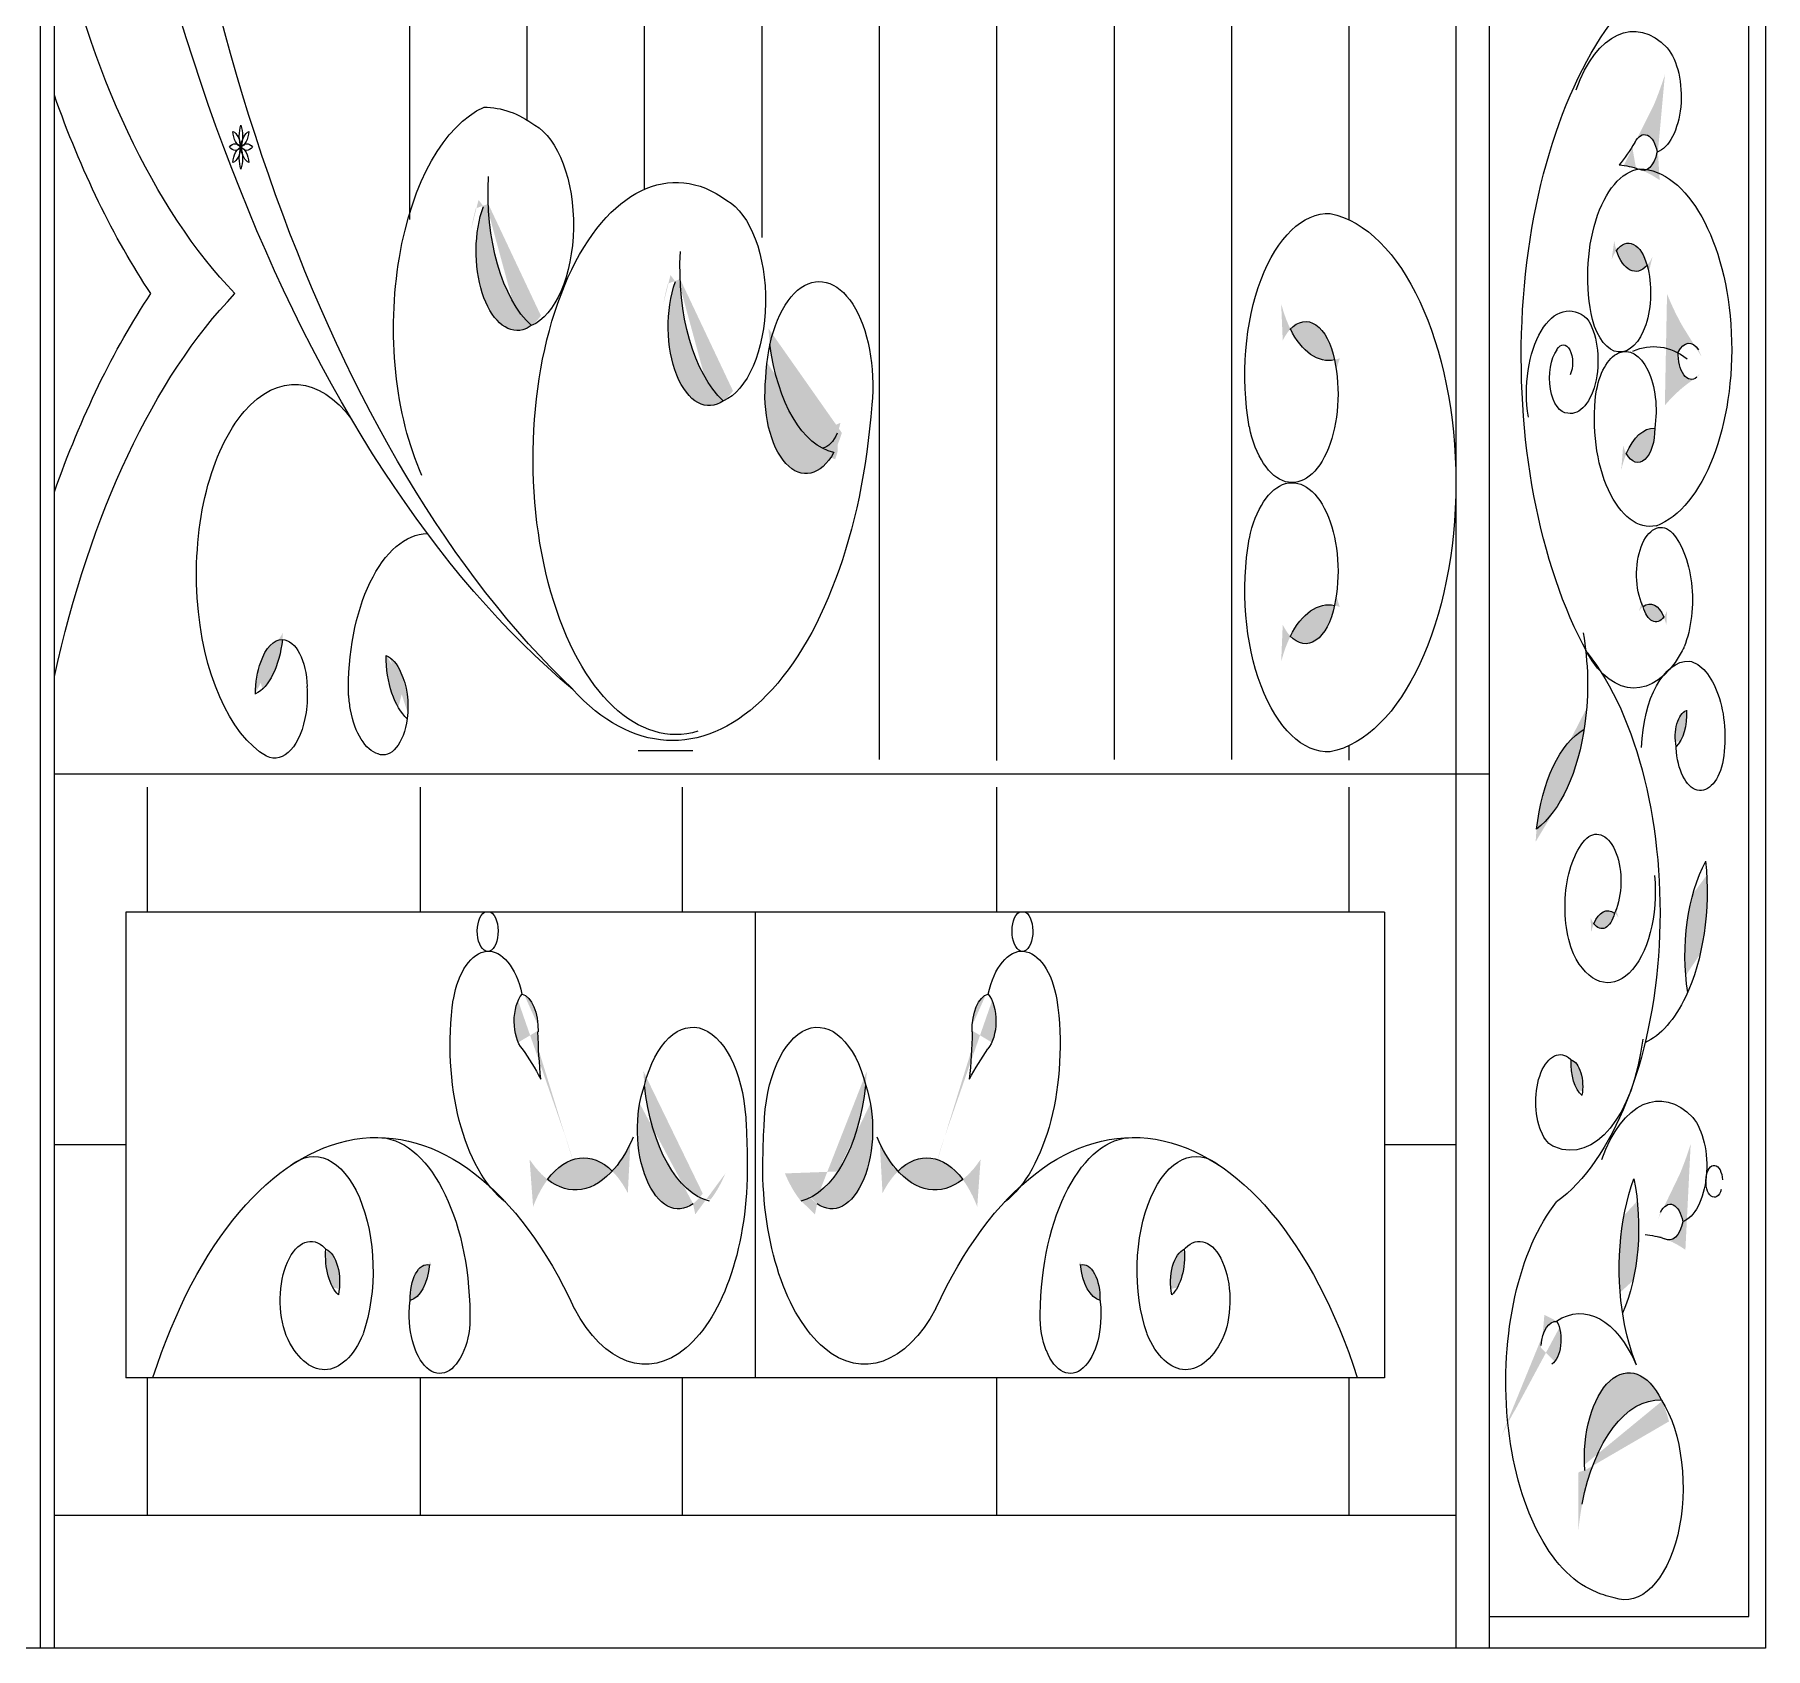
# Model space of a CAD drawing. Header units: millimetres. Extents: x 2621 to 26934, y 11979 to 27988.
# Drawn here: x 25695 to 26738, y 11979 to 12951 of the extents above; entities that cross this region are included whole.
import ezdxf

# ---------------------------------------------------------------- set-up
doc = ezdxf.new("R2010")
doc.units = ezdxf.units.MM

# ---------------------------------------------------------------- blocks, each defined once
blk = doc.blocks.new('A$C0F9C46A4')
h = blk.add_hatch(color=256)
edge = h.paths.add_edge_path()
edge.add_ellipse((2005.4, 896.4), major_axis=(0, 15.4), ratio=0.517647, start_angle=288.4999, end_angle=406.5347, ccw=False)
edge.add_ellipse((2004.6, 907.4), major_axis=(0, 17.2), ratio=0.517647, start_angle=163.1899, end_angle=249.0602, ccw=False)
edge.add_ellipse((1987.3, 739.2), major_axis=(0, 154.4), ratio=0.517647, start_angle=-10.6292, end_angle=-2.0864)
edge.add_ellipse((1942.7, 1036.3), major_axis=(0, 169.7), ratio=0.517647, start_angle=212.725, end_angle=220.3573)
h = blk.add_hatch(color=256)
edge = h.paths.add_edge_path()
edge.add_ellipse((1336.9, 830.2), major_axis=(0, 77.9), ratio=0.517647, start_angle=43.6398, end_angle=57.1038)
edge.add_line((1303.1, 872.5), (1309.3, 864.1))
edge.add_ellipse((1354.6, 876.6), major_axis=(0, 88.5), ratio=0.517647, start_angle=83.5133, end_angle=98.1344, ccw=False)
edge = h.paths.add_edge_path()
edge.add_line((1309.3, 864.1), (1306, 868.5))
edge.add_ellipse((1326.3, 841.5), major_axis=(0, 47.7), ratio=0.517647, start_angle=55.4607, end_angle=200.2952)
edge.add_ellipse((1354.6, 876.6), major_axis=(0, 88.5), ratio=0.517647, start_angle=98.1344, end_angle=154.517, ccw=False)
h = blk.add_hatch(color=256)
edge = h.paths.add_edge_path()
edge.add_ellipse((1995.7, 822.2), major_axis=(0, 24.2), ratio=0.517647, start_angle=296.3729, end_angle=394.9626, ccw=False)
edge.add_ellipse((2000.1, 855.6), major_axis=(0, 26.2), ratio=0.517647, start_angle=121.1867, end_angle=210.1488, ccw=False)
h = blk.add_hatch(color=256)
edge = h.paths.add_edge_path()
edge.add_ellipse((1452.6, 784.9), major_axis=(0, 77.9), ratio=0.517647, start_angle=43.6398, end_angle=57.1038)
edge.add_line((1418.7, 827.2), (1424.9, 818.7))
edge.add_ellipse((1470.2, 831.3), major_axis=(0, 88.5), ratio=0.517647, start_angle=83.5133, end_angle=98.1344, ccw=False)
edge = h.paths.add_edge_path()
edge.add_line((1424.9, 818.7), (1421.6, 823.2))
edge.add_ellipse((1442, 796.2), major_axis=(0, 47.7), ratio=0.517647, start_angle=55.4607, end_angle=200.2952)
edge.add_ellipse((1470.2, 831.3), major_axis=(0, 88.5), ratio=0.517647, start_angle=98.1344, end_angle=154.517, ccw=False)
h = blk.add_hatch(color=256)
edge = h.paths.add_edge_path()
edge.add_ellipse((2082, 910.8), major_axis=(0, 154.4), ratio=0.517647, start_angle=146.4313, end_angle=154.9741, ccw=False)
edge.add_ellipse((2032.2, 768.9), major_axis=(0, 17.2), ratio=0.517647, start_angle=-39.7496, end_angle=46.1207)
edge.add_ellipse((2033.7, 779.7), major_axis=(0, 15.4), ratio=0.517647, start_angle=85.5604, end_angle=203.5952)
edge.add_ellipse((2063.2, 603.6), major_axis=(0, 169.7), ratio=0.517647, start_angle=369.7855, end_angle=377.4178, ccw=False)
h = blk.add_hatch(color=256)
edge = h.paths.add_edge_path()
edge.add_ellipse((1801.2, 762.9), major_axis=(0, 36.3), ratio=0.517647, start_angle=291.2142, end_angle=388.9004, ccw=False)
edge.add_ellipse((1815.2, 837.5), major_axis=(0, 61.8), ratio=0.517647, start_angle=133.7995, end_angle=186.3151, ccw=False)
h = blk.add_hatch(color=256)
edge = h.paths.add_edge_path()
edge.add_ellipse((1521.8, 805.8), major_axis=(0, 85.9), ratio=0.517647, start_angle=103.6923, end_angle=173.9396, ccw=False)
edge.add_ellipse((1508.3, 761), major_axis=(0, 62.3), ratio=0.517647, start_angle=66.8225, end_angle=86.2381)
edge.add_ellipse((1500.3, 755.3), major_axis=(0, 47.7), ratio=0.517647, start_angle=78.1973, end_angle=223.0318)
h = blk.add_hatch(color=256)
edge = h.paths.add_edge_path()
edge.add_ellipse((1509, 748.2), major_axis=(0, 25.4), ratio=0.517647, start_angle=185.6334, end_angle=230.3379, ccw=False)
edge.add_ellipse((1521.8, 805.8), major_axis=(0, 85.9), ratio=0.517647, start_angle=164.951, end_angle=173.9396)
edge.add_ellipse((1500.3, 755.3), major_axis=(0, 47.7), ratio=0.517647, start_angle=217.398, end_angle=223.0318, ccw=False)
edge.add_ellipse((1519.8, 743.9), major_axis=(0, 27.9), ratio=0.517647, start_angle=161.8093, end_angle=176.154)
edge.add_ellipse((1499.1, 725.4), major_axis=(0, 39.3), ratio=0.517647, start_angle=256.3093, end_angle=279.6785)
h = blk.add_hatch(color=256)
edge = h.paths.add_edge_path()
edge.add_ellipse((2011.1, 693.8), major_axis=(0, 41.2), ratio=0.517647, start_angle=358.8435, end_angle=411.3592, ccw=False)
edge.add_ellipse((2001.4, 733.9), major_axis=(0, 19.6), ratio=0.517647, start_angle=137.0981, end_angle=273.1046, ccw=False)
h = blk.add_hatch(color=256)
edge = h.paths.add_edge_path()
edge.add_ellipse((1801.2, 641.4), major_axis=(0, 36.3), ratio=0.517647, start_angle=151.0996, end_angle=248.7858, ccw=False)
edge.add_ellipse((1815.2, 566.8), major_axis=(0, 61.8), ratio=0.517647, start_angle=353.6849, end_angle=406.2005, ccw=False)
h = blk.add_hatch(color=256)
edge = h.paths.add_edge_path()
edge.add_ellipse((2012.2, 634.5), major_axis=(0, 16.2), ratio=0.517647, start_angle=115.3388, end_angle=215.386, ccw=False)
edge.add_ellipse((2008.6, 608.1), major_axis=(0, 20.9), ratio=0.517647, start_angle=308.8395, end_angle=381.8853, ccw=False)
h = blk.add_hatch(color=256)
edge = h.paths.add_edge_path()
edge.add_ellipse((1183.6, 576), major_axis=(0, 28.8), ratio=0.517647, start_angle=51.2659, end_angle=92.5153, ccw=False)
edge.add_ellipse((1184.7, 578.5), major_axis=(0, 29.1), ratio=0.517647, start_angle=358.9783, end_angle=417.7188, ccw=False)
edge.add_ellipse((1163.4, 616), major_axis=(0, 42.4), ratio=0.517647, start_angle=193.8711, end_angle=258.6758, ccw=False)
h = blk.add_hatch(color=256)
edge = h.paths.add_edge_path()
edge.add_ellipse((1244.5, 569.8), major_axis=(0, 28.8), ratio=0.517647, start_angle=307.9742, end_angle=349.2237, ccw=False)
edge.add_ellipse((1245.5, 567.2), major_axis=(0, 29.1), ratio=0.517647, start_angle=255.6867, end_angle=314.4272, ccw=False)
edge.add_ellipse((1269.3, 598.5), major_axis=(0, 42.4), ratio=0.517647, start_angle=90.5795, end_angle=155.3842, ccw=False)
h = blk.add_hatch(color=256)
edge = h.paths.add_edge_path()
edge.add_ellipse((1922.4, 580.8), major_axis=(0, 94.1), ratio=0.517647, start_angle=201.6702, end_angle=253.2173, ccw=False)
edge.add_ellipse((1980.7, 477.5), major_axis=(0, 79.4), ratio=0.517647, start_angle=376.3959, end_angle=438.4915, ccw=False)
h = blk.add_hatch(color=256)
edge = h.paths.add_edge_path()
edge.add_ellipse((2032.3, 549.1), major_axis=(0, 16.2), ratio=0.517647, start_angle=11.1573, end_angle=111.2045, ccw=False)
edge.add_ellipse((2019.9, 562.2), major_axis=(0, 20.9), ratio=0.517647, start_angle=204.658, end_angle=277.7038, ccw=False)
h = blk.add_hatch(color=256)
edge = h.paths.add_edge_path()
edge.add_ellipse((1994.4, 456.3), major_axis=(0, 94.1), ratio=0.517647, start_angle=229.3627, end_angle=280.9099, ccw=False)
edge.add_ellipse((2070.9, 417.1), major_axis=(0, 79.4), ratio=0.517647, start_angle=44.0885, end_angle=106.1841, ccw=False)
h = blk.add_hatch(color=256)
edge = h.paths.add_edge_path()
edge.add_ellipse((1979.7, 449.7), major_axis=(0, 16.2), ratio=0.517647, start_angle=144.861, end_angle=244.9083, ccw=False)
edge.add_ellipse((1983.3, 423.4), major_axis=(0, 20.9), ratio=0.517647, start_angle=338.3618, end_angle=411.4075, ccw=False)
h = blk.add_hatch(color=256)
edge = h.paths.add_edge_path()
edge.add_ellipse((1334.5, 377.7), major_axis=(0, 19.2), ratio=0.517647, start_angle=31.5734, end_angle=149.6082, ccw=False)
edge.add_ellipse((1327.8, 372.8), major_axis=(0, 21.5), ratio=0.517647, start_angle=266.2634, end_angle=352.1337, ccw=False)
edge.add_ellipse((1438.8, 379.6), major_axis=(0, 193.2), ratio=0.517647, start_angle=92.4443, end_angle=100.9872)
edge.add_ellipse((1263.9, 190.5), major_axis=(0, 212.4), ratio=0.517647, start_angle=-44.2015, end_angle=-36.5692)
h = blk.add_hatch(color=256)
edge = h.paths.add_edge_path()
edge.add_ellipse((1500.5, 379.6), major_axis=(0, 193.2), ratio=0.517647, start_angle=259.0128, end_angle=267.5557)
edge.add_ellipse((1611.5, 372.8), major_axis=(0, 21.5), ratio=0.517647, start_angle=7.8663, end_angle=93.7366, ccw=False)
edge.add_ellipse((1604.8, 377.7), major_axis=(0, 19.2), ratio=0.517647, start_angle=210.3918, end_angle=328.4266, ccw=False)
edge.add_ellipse((1675.4, 190.5), major_axis=(0, 212.4), ratio=0.517647, start_angle=36.5692, end_angle=44.2015)
h = blk.add_hatch(color=256)
edge = h.paths.add_edge_path()
edge.add_ellipse((1420.4, 335), major_axis=(0, 77.9), ratio=0.517647, start_angle=199.1944, end_angle=212.6585, ccw=False)
edge.add_line((1433.6, 261.4), (1430.8, 275.1))
edge.add_ellipse((1447.9, 357.2), major_axis=(0, 88.5), ratio=0.517647, start_angle=158.1638, end_angle=172.785)
edge = h.paths.add_edge_path()
edge.add_line((1430.8, 275.1), (1432.3, 267.8))
edge.add_ellipse((1423.5, 312.4), major_axis=(0, 47.7), ratio=0.517647, start_angle=56.003, end_angle=200.8376, ccw=False)
edge.add_ellipse((1447.9, 357.2), major_axis=(0, 88.5), ratio=0.517647, start_angle=101.7812, end_angle=158.1638)
h = blk.add_hatch(color=256)
edge = h.paths.add_edge_path()
edge.add_ellipse((1519, 335), major_axis=(0, 77.9), ratio=0.517647, start_angle=147.3415, end_angle=160.8056)
edge.add_line((1505.7, 261.4), (1508.5, 275.1))
edge.add_ellipse((1491.4, 357.2), major_axis=(0, 88.5), ratio=0.517647, start_angle=187.215, end_angle=201.8362, ccw=False)
edge = h.paths.add_edge_path()
edge.add_line((1508.5, 275.1), (1507, 267.8))
edge.add_ellipse((1515.8, 312.4), major_axis=(0, 47.7), ratio=0.517647, start_angle=159.1624, end_angle=303.997)
edge.add_ellipse((1491.4, 357.2), major_axis=(0, 88.5), ratio=0.517647, start_angle=201.8362, end_angle=258.2188, ccw=False)
h = blk.add_hatch(color=256)
edge = h.paths.add_edge_path()
edge.add_ellipse((1959.8, 338.5), major_axis=(0, 16.2), ratio=0.517647, start_angle=250.4989, end_angle=350.5462, ccw=False)
edge.add_ellipse((1972, 352.3), major_axis=(0, 20.9), ratio=0.517647, start_angle=83.9997, end_angle=157.0454, ccw=False)
h = blk.add_hatch(color=256)
edge = h.paths.add_edge_path()
edge.add_ellipse((1361.4, 362.8), major_axis=(0, 86.7), ratio=0.517647, start_angle=158.0244, end_angle=209.5716, ccw=False)
edge.add_ellipse((1366.3, 222.4), major_axis=(0, 73.1), ratio=0.517647, start_angle=332.7502, end_angle=394.8458, ccw=False)
h = blk.add_hatch(color=256)
edge = h.paths.add_edge_path()
edge.add_ellipse((1577.9, 362.8), major_axis=(0, 86.7), ratio=0.517647, start_angle=150.4284, end_angle=201.9756, ccw=False)
edge.add_ellipse((1573.1, 222.4), major_axis=(0, 73.1), ratio=0.517647, start_angle=325.1542, end_angle=387.2498, ccw=False)
h = blk.add_hatch(color=256)
edge = h.paths.add_edge_path()
edge.add_ellipse((2002.8, 94.9), major_axis=(0, 154.4), ratio=0.517647, start_angle=349.3708, end_angle=357.9136, ccw=False)
edge.add_ellipse((2020.1, 263.1), major_axis=(0, 17.2), ratio=0.517647, start_angle=163.1899, end_angle=249.0602)
edge.add_ellipse((2020.9, 252.1), major_axis=(0, 15.4), ratio=0.517647, start_angle=-71.5001, end_angle=46.5347)
edge.add_ellipse((1958.2, 392), major_axis=(0, 169.7), ratio=0.517647, start_angle=212.725, end_angle=220.3573, ccw=False)
h = blk.add_hatch(color=256)
edge = h.paths.add_edge_path()
edge.add_ellipse((2038.9, 228.7), major_axis=(0, 94.1), ratio=0.517647, start_angle=54.9509, end_angle=106.4981, ccw=False)
edge.add_ellipse((1960.8, 253.3), major_axis=(0, 79.4), ratio=0.517647, start_angle=229.6767, end_angle=291.7723, ccw=False)
h = blk.add_hatch(color=256)
edge = h.paths.add_edge_path()
edge.add_ellipse((1208.9, 220.6), major_axis=(0, 20.3), ratio=0.517647, start_angle=247.9346, end_angle=347.9818, ccw=False)
edge.add_ellipse((1224.5, 236.6), major_axis=(0, 26.2), ratio=0.517647, start_angle=81.4353, end_angle=154.481, ccw=False)
h = blk.add_hatch(color=256)
edge = h.paths.add_edge_path()
edge.add_ellipse((1272.4, 210.9), major_axis=(0, 20.3), ratio=0.517647, start_angle=-6.4276, end_angle=93.6197, ccw=False)
edge.add_ellipse((1260.2, 235.6), major_axis=(0, 26.2), ratio=0.517647, start_angle=187.0732, end_angle=260.1189, ccw=False)
h = blk.add_hatch(color=256)
edge = h.paths.add_edge_path()
edge.add_ellipse((1666.9, 210.9), major_axis=(0, 20.3), ratio=0.517647, start_angle=266.3803, end_angle=366.4276, ccw=False)
edge.add_ellipse((1679.1, 235.6), major_axis=(0, 26.2), ratio=0.517647, start_angle=99.8811, end_angle=172.9268, ccw=False)
h = blk.add_hatch(color=256)
edge = h.paths.add_edge_path()
edge.add_ellipse((1730.4, 220.6), major_axis=(0, 20.3), ratio=0.517647, start_angle=12.0182, end_angle=112.0654, ccw=False)
edge.add_ellipse((1714.8, 236.6), major_axis=(0, 26.2), ratio=0.517647, start_angle=205.519, end_angle=278.5647, ccw=False)
h = blk.add_hatch(color=256)
edge = h.paths.add_edge_path()
edge.add_ellipse((1865.9, 221.9), major_axis=(0, 154.4), ratio=0.517647, start_angle=246.5896, end_angle=255.1324)
edge.add_ellipse((1951.9, 179.7), major_axis=(0, 17.2), ratio=0.517647, start_angle=355.443, end_angle=441.3133, ccw=False)
edge.add_ellipse((1947.1, 185.8), major_axis=(0, 15.4), ratio=0.517647, start_angle=197.9686, end_angle=316.0034, ccw=False)
edge.add_ellipse((1985.5, 16.2), major_axis=(0, 169.7), ratio=0.517647, start_angle=24.1459, end_angle=31.7782)
h = blk.add_hatch(color=256)
edge = h.paths.add_edge_path()
edge.add_ellipse((2009.2, 115.1), major_axis=(0, 84.6), ratio=0.517647, start_angle=96.1209, end_angle=109.585, ccw=False)
edge.add_line((1965.6, 106.1), (1973.8, 108.4))
edge.add_ellipse((2014.5, 53.5), major_axis=(0, 96.1), ratio=0.517647, start_angle=55.0903, end_angle=69.7115)
edge = h.paths.add_edge_path()
edge.add_line((1973.8, 108.4), (1969.5, 107.2))
edge.add_ellipse((1996, 114.2), major_axis=(0, 51.8), ratio=0.517647, start_angle=-47.0705, end_angle=97.764, ccw=False)
edge.add_ellipse((2014.5, 53.5), major_axis=(0, 96.1), ratio=0.517647, start_angle=-1.2923, end_angle=55.0903)
at = {"linetype": 'Continuous', "ltscale": 1.5}
for p, q in [((1039.1, 2743.1), (1039.1, 0)), ((1911.9, 2355.3), (1911.9, 0)), ((2078.2, 2355.3), (2078.2, 0)), ((1911.9, 526.5), (1047.5, 526.5)), ((1090.6, 443.4), (1090.6, 163)), ((1848.8, 443.4), (1090.6, 443.4)), ((1848.8, 443.4), (1848.8, 163)), ((1848.8, 163), (1090.6, 163))]:
    blk.add_line(p, q, dxfattribs=at)
for p, q in [((1047.5, 2743.1), (1047.5, 0)), ((2068.3, 19.1), (2068.3, 2336.1)), ((2068.3, 19.1), (2068.3, 2336.1)), ((1891.8, 1983.1), (1891.8, 0)), ((1261.5, 1095.6), (1261.5, 860.6)), ((1332.2, 1095.6), (1332.2, 920.7)), ((1402.9, 1095.6), (1402.9, 878.9)), ((1473.7, 1095.6), (1473.7, 849.8)), ((1544.4, 1095.6), (1544.4, 535.3)), ((1615.1, 1095.6), (1615.1, 534.8)), ((1685.9, 1095.6), (1685.9, 535.3)), ((1756.6, 1095.6), (1756.6, 535.3)), ((1827.3, 1095.6), (1827.3, 860.6)), ((1827.3, 543.7), (1827.3, 534.9)), ((1432.2, 540.7), (1399.2, 540.7)), ((1103.5, 518.7), (1103.5, 443.4)), ((1268, 518.7), (1268, 443.4)), ((1425.8, 518.7), (1425.8, 443.4)), ((1615.1, 518.7), (1615.1, 443.4)), ((1827.3, 518.7), (1827.3, 443.4)), ((1469.7, 443.4), (1469.7, 163)), ((1090.6, 303.2), (1047.5, 303.2)), ((1891.8, 303.2), (1848.8, 303.2)), ((1103.5, 163), (1103.5, 79.9)), ((1268, 163), (1268, 79.9)), ((1425.8, 163), (1425.8, 79.9)), ((1615.1, 163), (1615.1, 79.9)), ((1827.3, 163), (1827.3, 79.9)), ((1891.8, 79.9), (1047.5, 79.9)), ((1911.9, 19.1), (2068.3, 19.1)), ((1911.9, 19.1), (2068.3, 19.1)), ((2078.2, 0), (0, 0)), ((1935.8, 0), (1900.4, 0))]:
    blk.add_line(p, q)
at = {"extrusion": (0, 0, -1)}
for centre, major_axis, start_param, end_param in [((517.2, 1476.9), (0, 979.7), 0.643948, 2.734002), ((1561, 1476.9), (0, 979.7), 3.549183, 5.639238), ((1569.1, 1396.6), (0, 913.3), 3.599753, 5.621411), ((1272.1, 1230.6), (0, 471.1), 3.636329, 4.311343), ((2058.3, 778.1), (0, 245.6), 3.899687, 5.755927), ((1998.9, 892.6), (0, 81.4), -0.966874, 0.497946), ((2009.8, 934.9), (0, 34.2), 0.552058, 2.961799), ((1272.1, 1230.6), (0, 524.6), 3.801092, 4.114846), ((1322.6, 795.4), (0, 136.6), 4.003835, 6.051592), ((1306.4, 762), (0, 166.3), 0, 0.363056), ((1165.1, 910.9), (0, 11.9), 4.121913, 5.302865), ((1154.8, 910.9), (0, 11.9), 0.98032, 2.161272), ((1328, 857.6), (0, 62.3), 0.280808, 2.927714), ((1153.9, 902), (0, 11.9), 0.194922, 1.375874), ((1161.1, 916), (0, 11.9), 3.336515, 4.517467), ((1166, 902), (0, 11.9), -1.375874, -0.194922), ((1158.7, 916), (0, 11.9), 1.765718, 2.946671), ((2005.4, 896.4), (0, 15.4), -0.812183, 1.247913), ((1156.5, 894.4), (0, 11.9), -0.590476, 0.590476), ((1156.5, 914.2), (0, 11.9), 2.551117, 3.732069), ((1161.1, 892.6), (0, 11.9), -1.375874, -0.194922), ((1153.9, 906.6), (0, 11.9), 1.765718, 2.946671), ((1165.1, 897.6), (0, 11.9), 4.121913, 5.302865), ((1163.4, 894.4), (0, 11.9), -0.590476, 0.590476), ((1163.4, 914.2), (0, 11.9), 2.551117, 3.732069), ((1154.8, 897.6), (0, 11.9), 0.98032, 2.161272), ((1158.7, 892.6), (0, 11.9), 0.194922, 1.375874), ((1166, 906.6), (0, 11.9), 3.336515, 4.517467), ((1422, 716.7), (0, 166.3), 2.987575, 6.646241), ((1942.7, 1036.3), (0, 169.7), 2.437225, 2.570433), ((2004.6, 907.4), (0, 17.2), 1.936265, 3.434984), ((1354.6, 876.6), (0, 88.5), 3.586354, 4.825604), ((2004.8, 826.5), (0, 64.8), 4.297422, 6.212177), ((1987.3, 739.2), (0, 154.4), 0.036414, 0.185515), ((2001.7, 782.6), (0, 108.6), 0.013387, 2.948134), ((1326.3, 841.5), (0, 47.7), 3.005017, 5.315213), ((1443.7, 812.3), (0, 62.3), 0.280808, 2.927714), ((1815.1, 766.9), (0, 97.4), 4.387458, 6.302212), ((1807.4, 702.1), (0, 163), 0.103423, 3.03817), ((1995.7, 822.2), (0, 24.2), -0.610212, 1.110503), ((1470.2, 831.3), (0, 88.5), 3.586354, 4.825604), ((2000.1, 855.6), (0, 26.2), 2.615397, 4.168079), ((1508.3, 761), (0, 62.3), -1.505139, 1.765064), ((1990.6, 816.5), (0, 35.7), 1.090773, 4.243044), ((1272.1, 401.4), (0, 524.6), -0.973253, -0.659499), ((1272.1, 401.4), (0, 471.1), -1.169751, -0.494736), ((1442, 796.2), (0, 47.7), 2.787374, 5.315213), ((1959.9, 756.2), (0, 49.4), 4.413949, 6.719743), ((1326.3, 841.5), (0, 47.7), 2.787374, 3.005017), ((1801.2, 762.9), (0, 36.3), -0.520176, 1.200538), ((1815.2, 837.5), (0, 61.8), 3.031373, 3.947943), ((1960.9, 775.6), (0, 31.8), 0.642111, 3.244916), ((1521.8, 805.8), (0, 85.9), 3.247367, 4.473413), ((1959.1, 765.1), (0, 21.1), 3.129542, 5.658049), ((1956.5, 774.4), (0, 10.8), -0.753176, 2.30258), ((1993.9, 745.5), (0, 35.7), -1.281523, 1.870748), ((2010.9, 675.7), (0, 108.4), -0.224671, 0.368893), ((2032.2, 768.9), (0, 17.2), -0.804958, 0.693761), ((1793.1, 755.7), (0, 53.5), 1.180808, 4.33308), ((2033.7, 779.7), (0, 15.4), 2.729779, 4.789875), ((1192.4, 646.9), (0, 114.4), 3.433416, 6.897002), ((1500.3, 755.3), (0, 47.7), 2.390546, 4.918385), ((2008.8, 740.6), (0, 64.8), 3.03253, 4.947284), ((1419.9, 780.8), (0, 234), 1.707332, 3.659551), ((1509, 748.2), (0, 25.4), 2.26303, 3.043272), ((2011.1, 693.8), (0, 41.2), -0.896386, 0.020184), ((2001.4, 733.9), (0, 19.6), 1.516612, 3.890371), ((1793.1, 648.6), (0, 53.5), -1.191487, 1.960784), ((2015.3, 646.8), (0, 28.4), 3.99845, 6.687371), ((1273, 578.4), (0, 93.2), 4.663684, 6.266457), ((1815.1, 637.3), (0, 97.4), 3.122566, 5.03732), ((2010.3, 631.5), (0, 46.3), 0.466277, 2.228241), ((1801.2, 641.4), (0, 36.3), 1.941054, 3.661769), ((1815.2, 566.8), (0, 61.8), -0.806351, 0.11022), ((2015.3, 646.8), (0, 28.4), 3.965387, 3.99845), ((2008.6, 608.1), (0, 20.9), -0.38197, 0.892919), ((2012.2, 634.5), (0, 16.2), 2.52399, 4.270144), ((1163.4, 616), (0, 42.4), 1.768441, 2.899496), ((1184.7, 578.5), (0, 29.1), -1.007384, 0.017832), ((1184.7, 578.5), (0, 29.1), 0.017832, 1.542157), ((1922.4, 580.8), (0, 94.1), 1.235642, 1.828702), ((1244.5, 569.8), (0, 28.8), 0.188082, 0.908021), ((1269.3, 598.5), (0, 42.4), 3.57122, 4.702275), ((1918.1, 443.4), (0, 186.7), 0.578171, 2.777708), ((1999.2, 659.4), (0, 81), 2.417341, 3.883269), ((2032.1, 539.7), (0, 55), -1.517981, 0.008132), ((2008.5, 640.6), (0, 55), 2.321127, 2.435743), ((2029.9, 548.6), (0, 46.3), 0.101017, 1.862981), ((1183.6, 576), (0, 28.8), 4.668489, 5.388427), ((1245.5, 567.2), (0, 29.1), 0.795395, 1.82061), ((1180.3, 574.1), (0, 37.9), 1.430111, 1.851183), ((1245.9, 579.1), (0, 40.9), 4.365991, 4.584777), ((1180.3, 574.1), (0, 37.9), 1.851183, 3.3942), ((1245.9, 579.1), (0, 40.9), 3.300905, 4.365991), ((2032.3, 549.1), (0, 16.2), 4.3423, 6.088454), ((2019.9, 562.2), (0, 20.9), 1.43634, 2.711229), ((1245.5, 567.2), (0, 29.1), 1.82061, 3.344936), ((1922.4, 580.8), (0, 94.1), 1.828702, 2.763377), ((1980.7, 477.5), (0, 79.4), -1.369936, -0.286163), ((2039.1, 545.1), (0, 28.4), 4.613994, 4.647057), ((2039.1, 545.1), (0, 28.4), 1.925072, 4.613994), ((1976.5, 462), (0, 28.4), -0.408498, 2.280423), ((1981.5, 446.7), (0, 46.3), 4.050632, 5.812596), ((2070.9, 417.1), (0, 79.4), 4.429923, 5.513695), ((1994.4, 456.3), (0, 94.1), 1.380382, 2.315058), ((1983.4, 455.9), (0, 55), 1.394739, 3.957746), ((1308.6, 431.9), (0, 12.1), 0.311139, 5.972047), ((1630.7, 431.9), (0, 12.1), 0.311139, 5.972047), ((1983.3, 423.4), (0, 20.9), -0.897231, 0.377658), ((1979.7, 449.7), (0, 16.2), 2.008729, 3.754883), ((1976.5, 462), (0, 28.4), 2.280423, 2.313486), ((1308.9, 377.1), (0, 42.8), -1.246914, 1.162827), ((1630.4, 377.1), (0, 42.8), -1.162827, 1.246914), ((1338.7, 363.5), (0, 101.9), 3.517339, 4.98216), ((1334.5, 377.7), (0, 19.2), 3.67203, 5.732126), ((1327.8, 372.8), (0, 21.5), 0.137293, 1.636012), ((1611.5, 372.8), (0, 21.5), 4.647173, 6.145892), ((1604.8, 377.7), (0, 19.2), 0.55106, 2.611155), ((1600.6, 363.5), (0, 101.9), 1.301026, 2.765846), ((1994.4, 456.3), (0, 94.1), 2.315058, 2.908117), ((1432, 311.8), (0, 62.3), -1.117777, 1.529129), ((1507.3, 311.8), (0, 62.3), -1.529129, 1.117777), ((1438.8, 379.6), (0, 193.2), 4.520627, 4.669728), ((1500.5, 379.6), (0, 193.2), 1.613457, 1.762558), ((1960.9, 386), (0, 86), 1.795157, 3.357681), ((1263.9, 190.5), (0, 212.4), 0.638253, 0.771461), ((1675.4, 190.5), (0, 212.4), -0.771461, -0.638253), ((1954.6, 329.2), (0, 28.4), 4.030959, 6.71988), ((1972, 352.3), (0, 20.9), 3.542226, 4.817115), ((1954.6, 329.2), (0, 28.4), 0.436695, 0.469758), ((1959.8, 338.5), (0, 16.2), 0.165001, 1.911155), ((1423.5, 312.4), (0, 47.7), 2.777909, 5.305748), ((1447.9, 357.2), (0, 88.5), 3.267518, 4.506768), ((1491.4, 357.2), (0, 88.5), 1.776418, 3.015667), ((1515.8, 312.4), (0, 47.7), 0.977438, 3.505277), ((2014.4, 248.3), (0, 81.4), -0.966874, 0.497946), ((1241.9, 0.3), (0, 307.4), -1.012946, 0.843295), ((1378.8, 293.9), (0, 166.3), 1.446881, 1.58187), ((1560.5, 293.9), (0, 166.3), 4.701316, 4.836304), ((1697.4, 0.3), (0, 307.4), -0.843295, 1.012946), ((2025.2, 290.6), (0, 34.2), 0.552058, 2.961799), ((1203.9, 227.5), (0, 68.8), -0.404233, 2.158774), ((1242.1, 200), (0, 107.7), -0.003815, 1.558709), ((1361.4, 362.8), (0, 86.7), 2.256551, 2.590464), ((1577.9, 362.8), (0, 86.7), 3.692722, 4.026634), ((1697.2, 200), (0, 107.7), -1.558709, 0.003815), ((1735.4, 227.5), (0, 68.8), 4.124411, 6.687418), ((1953.4, 326.8), (0, 25.1), 3.301743, 4.052224), ((1366.3, 222.4), (0, 73.1), -0.608174, 0.475599), ((1403.6, 289.7), (0, 118.6), 1.551007, 3.913159), ((1535.7, 289.7), (0, 118.6), 2.370026, 4.732178), ((1573.1, 222.4), (0, 73.1), -0.475599, 0.608174), ((1361.4, 362.8), (0, 86.7), 2.590464, 3.525139), ((1577.9, 362.8), (0, 86.7), 2.758046, 3.692722), ((2038.9, 228.7), (0, 94.1), 4.389436, 5.324111), ((1960.8, 253.3), (0, 79.4), 1.190798, 2.274571), ((2047.4, 281.3), (0, 9.64), 2.110111, 7.771019), ((1988.5, 160.6), (0, 128.7), 3.349979, 5.712131), ((2020.9, 252.1), (0, 15.4), -0.812183, 1.247913), ((2020.1, 263.1), (0, 17.2), 1.936265, 3.434984), ((1202, 209.6), (0, 35.5), 4.075715, 6.764636), ((1224.5, 236.6), (0, 26.2), 3.586982, 4.861871), ((1202, 209.6), (0, 35.5), 0.481451, 0.514514), ((1208.9, 220.6), (0, 20.3), 0.209757, 1.955911), ((1730.4, 220.6), (0, 20.3), 4.327274, 6.073428), ((1714.8, 236.6), (0, 26.2), 1.421314, 2.696203), ((1737.3, 209.6), (0, 35.5), -0.514514, -0.481451), ((1737.3, 209.6), (0, 35.5), -0.481451, 2.20747), ((2002.8, 94.9), (0, 154.4), 0.036414, 0.185515), ((1272.4, 210.9), (0, 20.3), 4.649214, 6.395368), ((1260.2, 235.6), (0, 26.2), 1.743254, 3.018143), ((1666.9, 210.9), (0, 20.3), -0.112182, 1.633971), ((1679.1, 235.6), (0, 26.2), 3.265043, 4.539931), ((1279.7, 201.1), (0, 35.5), -1.362277, -1.329214), ((1659.6, 201.1), (0, 35.5), 1.329214, 1.362277), ((1279.7, 201.1), (0, 35.5), 2.231986, 4.920908), ((1281.6, 199.2), (0, 31.5), 1.502771, 2.253252), ((1657.7, 199.2), (0, 31.5), 4.029933, 4.780414), ((1659.6, 201.1), (0, 35.5), 1.362277, 4.051199), ((1966.5, 116.7), (0, 84.9), -0.326129, 0.879265), ((2038.9, 228.7), (0, 94.1), 4.055523, 4.389436), ((1210.2, 225.8), (0, 58), 2.25166, 4.013624), ((1729.1, 225.8), (0, 58), 2.269561, 4.031525), ((1951.9, 179.7), (0, 17.2), -1.419185, 0.079534), ((1947.1, 185.8), (0, 15.4), 0.767886, 2.827982), ((1996, 114.2), (0, 51.8), 4.576881, 7.10472), ((2014.5, 53.5), (0, 96.1), -1.216695, 0.022555), ((1993.6, 96.9), (0, 67.7), 0.681195, 3.328101), ((1996.8, 210.1), (0, 180.6), 3.245853, 3.380842)]:
    blk.add_ellipse(centre, major_axis=major_axis, ratio=0.517647, start_param=start_param, end_param=end_param, dxfattribs=at)

msp = doc.modelspace()

# ---------------------------------------------------------------- block references
msp.add_blockref('A$C0F9C46A4', (24659.5, 11978.7))

doc.saveas('drawing.dxf')
